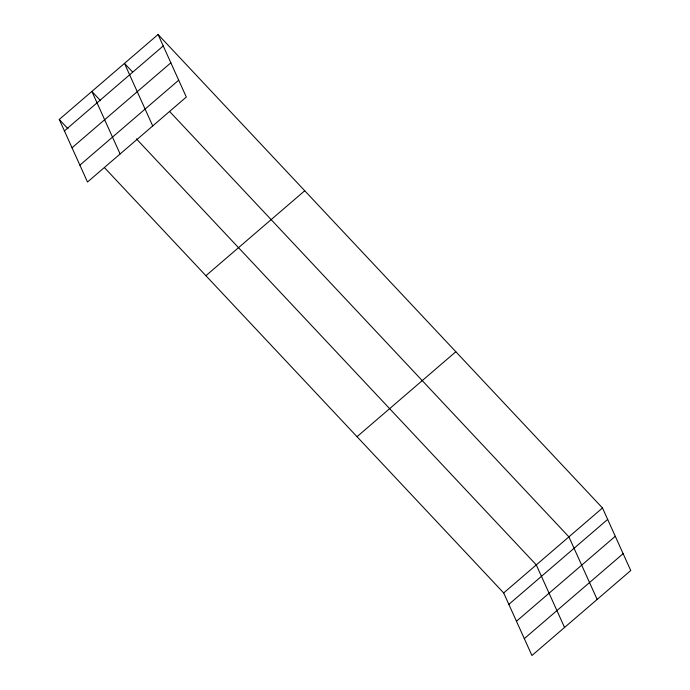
<?xml version="1.0" encoding="UTF-8"?>
<svg xmlns="http://www.w3.org/2000/svg" width="690" height="690" viewBox="0 0 690 690"><rect width="100%" height="100%" fill="white"/><g stroke="black" fill="none" stroke-linecap="round" stroke-linejoin="round"><path stroke-width="1.03" d="M158.07 34.5L186.317 97.057L87.501 182.022L59.254 119.465L158.07 34.5L602.499 507.978L630.746 570.535L531.93 655.5L503.683 592.943L104.492 167.661M64.42 130.893L163.228 45.937M72.036 147.763L170.853 62.807M79.885 165.151L178.701 80.187M205.913 275.707L304.73 190.751M357.023 436.692L455.84 351.728M503.683 592.943L602.499 507.978M508.849 604.371L607.657 519.415M516.465 621.241L615.282 536.285M524.314 638.63L623.13 553.665M132.497 71.941L124.476 63.385L152.714 125.951M169.714 111.582L568.905 536.863L597.152 599.429M100.619 100.749L91.865 91.425L120.112 153.982M136.37 138.845L536.294 564.903L564.541 627.46M59.254 119.465L68.008 128.788"/></g></svg>
